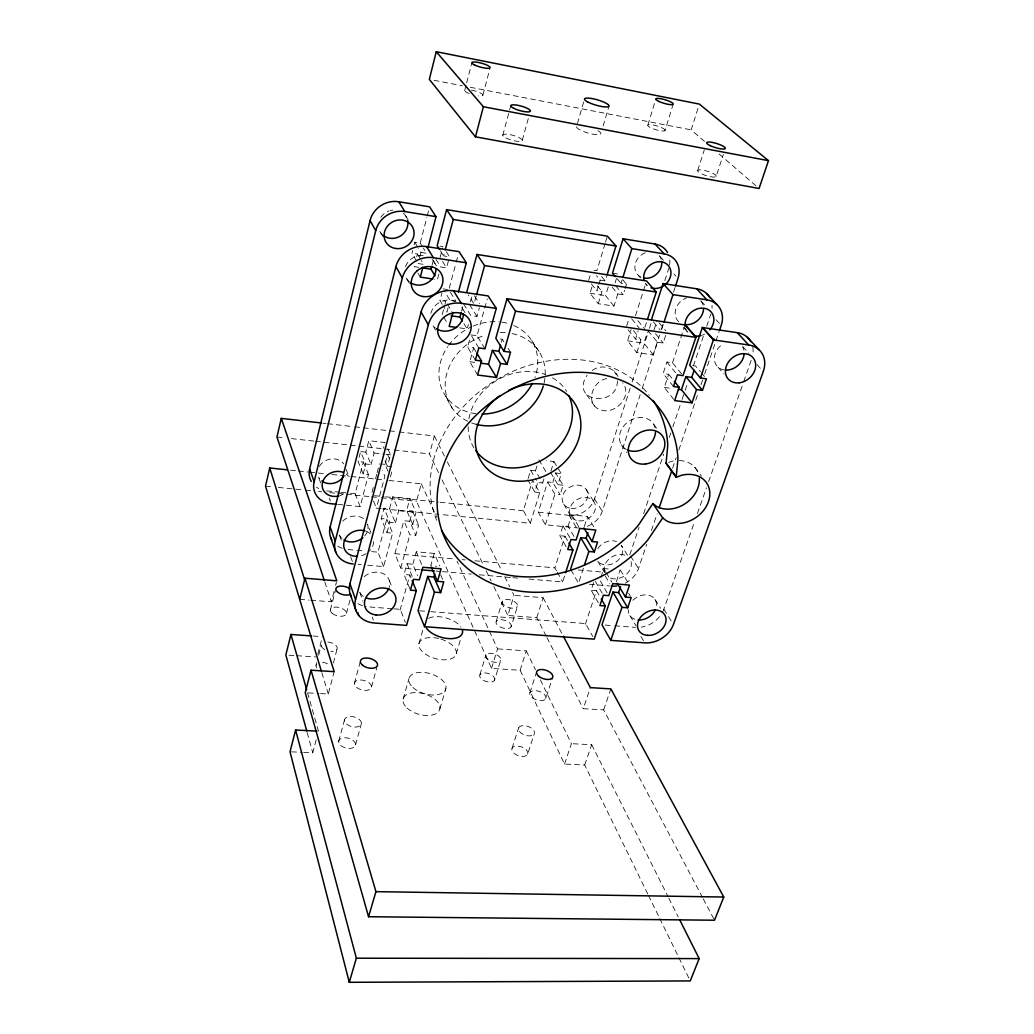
<?xml version="1.0" encoding="UTF-8"?>
<svg xmlns="http://www.w3.org/2000/svg" width="1034" height="1034" viewBox="0 0 1034 1034"><rect width="100%" height="100%" fill="white"/><g stroke="black" fill="none" stroke-linecap="round" stroke-linejoin="round"><path stroke-width="0.75" stroke-dasharray="5 3.75" d="M617.44 380.861C617.182 408.107 569.333 402.187 587.079 375.187M337.782 504.385L360.168 506.582L368.466 474.554L363.18 473.999L358.074 461.448L360.246 452.97M416.573 260.956L411.971 253.188L412.669 250.435M414.078 244.916L414.789 242.163L420.256 243.016L422.609 246.855M360.168 506.582L355.153 493.748L363.309 462.017L358.074 461.448M365.842 452.129L360.608 451.561L365.752 464.007L371.064 464.576L365.842 452.129L368.789 440.678L385.036 442.513L383.549 448.213M416.702 256.833L417.426 254.028L411.971 253.188M420.256 243.016L426.861 217.386M427.249 215.873L428.8 209.837M363.18 473.999L365.752 464.007M419.907 256.574L420.98 252.399L418.654 248.561M317.852 654.108L322.362 636.673M310.782 600.224L331.358 601.814L334.072 591.319M335.623 585.322L336.399 582.323M316.029 665.457L316.792 662.536M318.679 655.22L321.328 644.983M330.389 609.918L335.455 590.298M464.693 90.449L466.282 84.297M466.683 82.759L471.853 62.777M371.064 464.576L374.062 453.008L368.789 440.678M371.994 492.352L373.571 486.329M375.549 478.807L376.725 474.296M377.113 472.784L379.478 463.762M432.109 265.001L433.569 259.418M388.034 471.31L385.023 464.356L387.608 454.533L390.038 460.052M333.4 663.014L337.239 648.421M346.455 613.421L350.423 598.363M440.083 257.518L442.604 247.953M482.904 95.128L489.767 69.058M381.223 508.65L376.415 508.185L384.842 476.273L382.451 470.716M391.679 466.786L387.466 466.334L390.503 454.818L387.466 447.981M438.843 274.036L437.356 279.684L434.267 279.219M446.236 251.701L449.506 256.807L443.638 255.902L444.84 251.352M303.66 752.39L312.759 752.804L316.43 738.896M320.592 693.581L328.282 694.034L334.189 671.648M390.451 476.868L392.325 469.772M435.896 259.224L440.717 266.979L446.559 267.871L448.769 259.573M367.639 565.236L383.588 566.593L392.623 533.169L387.026 532.652L381.288 518.551L384.041 508.224L389.572 508.767L395.427 522.752L389.831 522.222L384.041 508.224M442.293 304.358L439.98 300.442L441.906 293.204M383.588 566.593L377.966 552.182L386.806 519.081L381.288 518.551M389.572 508.767L392.765 496.811L409.903 498.543L416.043 512.373L412.734 524.406L418.667 524.975L415.797 535.328L409.878 534.785L403.867 520.722L409.71 521.278L415.797 535.328M442.203 314.53L444.568 305.702M444.956 304.229L445.744 301.282L439.98 300.442M449.247 288.189L455.761 263.838M456.175 262.313L458.217 254.7M387.026 532.652L389.831 522.222M448.097 307.77L446.921 312.165L443.056 305.663M395.427 522.752L398.697 510.68L392.765 496.811M338.687 741.313L344.477 719.961M354.391 683.345L359.961 662.742M502.757 135.299L510.731 105.817M419.972 569.721L400.74 568.067L394.898 553.681L403.867 520.722M412.734 524.406L406.659 510.447L409.903 498.543M461.565 311.195L462.767 306.801M409.71 521.278L412.514 511.029L406.659 510.447M470.457 301.876L472.034 296.125M647.749 893.971L584.701 764.992L564.525 764.087L520.141 670.265L491.525 668.403L416.482 501.309L421.277 483.822L386.186 480.164M438.571 472.68L429.472 453.939L434.383 435.999L399.305 431.953M400.74 568.067L409.878 534.785M459.652 327.868L467.148 328.915L468.376 324.469M476.131 296.267L474.024 303.931L468.324 294.923M355.541 744.842L361.409 723.529M371.49 686.99L376.764 667.899M522.312 140.288L528.71 117.062M409.839 588.747L404.036 574.465L406.995 563.724L412.812 564.228L417.555 575.576M475.369 360.181L467.575 347.036L470.095 337.937M463.568 303.867L470.819 315.577L477.01 316.456L479.427 307.731M400.055 610.112L409.826 574.956L404.036 574.465M412.812 564.228L416.263 551.794L434.254 553.41L439.851 566.025M477.592 375.019L469.798 361.706L473.65 347.851L467.575 347.036M484.972 348.755L477.01 335.753L487.247 298.968M434.254 553.41L430.751 565.792L436.555 566.296M501.387 342.254L502.24 339.242L498.375 338.713M403.118 699.023L408.96 678.588M418.964 643.562L423.268 628.491M577.463 123.537L584.546 98.941M603.132 126.019L609.013 106.063M439.851 708.897L445.9 688.528M456.278 653.63L460.737 638.611M528.167 478.393L530.623 470.263L535.496 470.793L542.656 483.02L537.745 482.49L535.366 478.406M588.617 280.447L590.44 274.437M530.313 523.294L523.372 510.706L532.613 480.267L539.735 492.585L530.313 523.294L440.536 514.48M535.496 470.793L537.163 465.313M612.102 287.077L617.763 293.953L613.989 306.077L598.247 303.725L590.013 293.268L592.753 284.247M605.084 243.675L596.864 270.714L591.81 269.926M605.536 242.176L607.359 236.166M539.735 492.585L534.811 492.068L537.745 482.49M598.247 303.725L601.982 291.549L596.876 290.774L598.272 286.211M598.738 284.686L600.121 280.124L596.424 275.6M479.905 674.775L485.915 655.104M496.217 621.395L502.408 601.116M647.866 125.062L655.905 98.773M542.656 483.02L543.936 478.858M600.121 280.124L605.239 280.925L606.635 276.362M579.208 527.935A21.753 17.656 -31.3 0 1 576.584 527.831L545.396 524.768L538.3 512.205L547.632 481.896L552.789 482.451L560.118 494.73L554.909 494.174L547.632 481.896M550.954 471.09L553.901 461.513L546.366 460.673M613.989 306.077L605.575 295.634L609.272 283.639M491.525 668.403L497.548 648.874L457.054 561.242M546.223 636.168L536.788 617.673L507.862 615.45L514.053 595.326L512.618 592.456M552.789 482.451L555.697 473.016L563.091 485.217L560.118 494.73M615.088 282.967L616.471 278.495M494.536 680.165A7.82 4.149 17.6 0 0 485.153 672.901A7.82 4.149 17.6 0 0 481.947 679.403A7.82 4.149 17.6 0 0 494.536 680.165L500.637 660.493A7.858 4.084 17.6 0 0 491.176 653.281A7.858 4.084 17.6 0 0 487.996 659.666A7.858 4.084 17.6 0 0 500.637 660.493M511.093 626.798A7.936 3.968 17.5 0 0 501.49 619.676A7.936 3.968 17.5 0 0 498.362 625.88A7.936 3.968 17.5 0 0 511.093 626.798L517.375 606.531A7.975 3.903 17.4 0 0 507.694 599.449A7.975 3.903 17.4 0 0 504.592 605.536A7.975 3.903 17.4 0 0 517.375 606.531M665.004 130.568A9.035 1.978 16.6 0 0 653.281 125.011A9.035 1.978 16.6 0 0 651.006 127.906A9.035 1.978 16.6 0 0 665.004 130.568L673.16 104.279M545.396 524.768L554.909 494.174M563.091 485.217L557.882 484.649L561.307 473.611L558.011 468.234M625.053 288.732L626.475 284.208L621.059 283.368L622.468 278.831M617.763 293.953L623.166 294.768L624.588 290.244M566.167 546.727L559.846 535.702L562.961 525.815L568.08 526.319L574.503 537.266M626.669 326.072L628.84 319.17M520.141 670.265L526.28 650.877L497.548 648.874M536.788 617.673L543.108 597.704L514.053 595.326M704.516 141.387L691.177 129.883L698.855 105.623M556.447 570.69L554.896 567.873L564.952 536.194L559.846 535.702M568.08 526.319L571.712 514.88L587.545 516.483L594.162 527.314M647.943 330.596L657.495 342.202L653.372 354.908L636.815 352.594L627.535 340.832L631.089 329.613M635.509 315.693L646.056 282.463M636.815 352.594L640.899 339.837L635.522 339.062L638.198 330.699M528.994 579.066L562.664 581.948L565.107 574.335M644.957 327.158L646.431 322.582M512.037 748.332L518.616 727.846M529.899 692.715L536.219 673.069M697.704 170.468L704.309 149.891M584.326 526.448L587.545 516.483M653.372 354.908L643.898 343.159L647.491 331.992M538.3 512.205L569.139 515.32A21.494 17.526 -31.3 0 0 594.537 498.905L630.171 388.228M632.162 382.076L648.977 329.807M649.481 328.269L651.459 322.117M664.823 280.615L668.778 268.323M654.005 330.04L657.107 320.45M583.434 568.131L578.51 583.305L570.561 569.269M587.247 526.319A21.753 17.656 -31.3 0 0 602.305 511.223L640.149 394.794M642.14 388.668L659.576 335.042M661.566 328.915L663.065 324.327M673.522 292.157L675.021 287.555M661.605 329.587L663.078 325.025M527.624 754.148A8.324 4.679 19.1 0 0 517.491 746.07A8.324 4.679 19.1 0 0 514.337 753.553A8.324 4.679 19.1 0 0 527.624 754.148L534.307 733.662A8.375 4.614 19 0 0 524.083 725.648A8.375 4.614 19 0 0 520.968 733.003A8.375 4.614 19 0 0 534.307 733.662M545.771 698.557A8.466 4.485 18.8 0 0 535.392 690.622A8.466 4.485 18.8 0 0 532.329 697.782A8.466 4.485 18.8 0 0 545.771 698.557L552.673 677.399M716.161 176.439A9.72 2.288 17.2 0 0 703.301 170.222A9.72 2.288 17.2 0 0 701.323 173.738A9.72 2.288 17.2 0 0 716.161 176.439L723.361 154.389M657.495 342.202L663.195 343.017L665.909 334.706M598.311 602.77L591.138 590.246L594.046 581.418M673.496 386.522L663.117 373.545L666.917 362.029L672.488 362.792L683.022 375.639M585.36 624.303L596.476 590.698L591.138 590.246M607.152 592.883L599.94 580.19M600.909 577.295L603.778 568.584L608.212 568.984M673.729 399.395L664.319 387.466L668.675 374.295L663.117 373.545M672.488 362.792L684.508 326.46M616.458 581.625L620.025 570.044M629.809 554.831L639.038 527.405M643.652 513.691L663.647 454.262M669.295 437.498L670.833 432.923M672.875 426.822L681.6 400.921M682.104 399.395L684.676 391.783M685.193 390.257L687.752 382.632M693.387 365.881L704.154 333.879M706.726 326.253L710.823 314.065M564.525 764.087L571.414 743.679L540.381 679.881M702.525 897.473L603.662 709.867L583.241 708.691L590.362 687.623M625.195 583.215A23.006 18.185 -31.2 0 0 638.469 568.584L646.741 544.259M651.394 530.584L657.081 513.859M672.604 468.26L676.223 457.623M678.808 450.023L698.454 392.248M701.039 384.648L702.59 380.085M704.658 374.011L719.134 331.449M584.701 764.992L591.694 744.687L571.414 743.679M603.662 709.867L610.874 688.903M662.742 611.805A23.898 18.534 -31.1 0 0 663.841 609.22L694.732 521.201M697.394 513.614L706.455 487.828M708.574 481.754L743.2 383.123M743.73 381.598L751.188 360.362M592.275 370.469C600.547 364.046 613.627 366.747 618.035 376.518M668.546 462.495L671.027 461.539A27.905 22.347 -34.8 0 1 676.546 460.608M606.777 378.625C591.655 380.745 584.3 405.703 601.62 410.239C616.212 414.259 632.924 395.776 622.662 382.709M291.523 751.847L302.148 752.325M308.3 692.883L319.054 693.504M288.964 655.181L295.22 655.595M296.784 655.698L315.538 656.913M312.94 636.013L320.786 636.556M299.705 599.371L309.205 600.095M392.338 608.716L368.556 606.893A25.488 20.77 -21.7 0 1 365.454 606.467M393.928 608.845L400.274 609.323L405.406 622.468M419.636 610.81L429.213 611.546M430.803 611.676L585.606 623.554L592.779 636.556M605.174 625.053L613.175 625.673M614.778 625.79L635.561 627.392M358.061 564.409L361.254 564.68M435.999 571.091L440.82 571.505M442.423 571.647L471.271 574.116M479.298 574.801L511.352 577.554M512.954 577.683L517.775 578.096M589.419 584.249L609.698 585.981M348.019 549.519L365.351 551.057M371.658 551.613L377.966 552.182M394.898 553.681L455.697 559.071M462.095 559.64L465.3 559.924M474.89 560.777L554.896 567.873M578.277 569.954L602.951 572.138A22.709 18.056 -31.2 0 0 605.691 572.216M382.826 508.818L438.933 514.325M398.697 510.68L416.043 512.373M326.705 490.879L339.346 492.145M340.923 492.313L348.833 493.102M350.41 493.27L355.153 493.748M374.411 495.687L384.028 496.656M385.63 496.811L438.481 502.149M440.083 502.304L523.372 510.706M265.518 486.135L271.942 486.781M278.366 487.428L304.061 490.013M305.676 490.168L312.1 490.814M318.524 491.46L321.729 491.783M329.756 492.598L336.179 493.244M337.795 493.399L369.913 496.63M371.516 496.785L379.543 497.6M381.145 497.755L416.482 501.309M290.476 470.16L296.861 470.832M298.451 471L308.029 471.995M309.618 472.163L325.568 473.831M331.953 474.49L349.492 476.325M351.095 476.493L375.019 478.988M376.609 479.156L384.583 479.996M382.257 464.059L385.023 464.356M374.062 453.008L384.519 454.159M386.018 454.327L390.503 454.818M555.206 472.939L561.307 473.611M276.957 436.994L284.983 437.886M291.407 438.597L313.884 441.091M315.486 441.272L357.221 445.912M358.824 446.093L382.916 448.769M384.519 448.95L392.545 449.842M394.148 450.01L429.472 453.939M322.75 423.139L325.943 423.513M327.532 423.694L353.046 426.628M354.649 426.822L397.702 431.773M469.798 361.706L477.592 362.74M664.319 387.466L672.113 388.5M470.935 334.913L477.01 335.753M692.638 365.584L695.585 365.997L700.509 371.813M627.535 340.832L643.898 343.159M443.056 288.861L447.399 289.507M418.77 267.328L414.182 266.643L417.258 271.89M590.013 293.268L605.575 295.634M418.111 263.541L423.63 264.381L421.303 260.503M420.98 252.399L426.525 253.252L423.397 248.134M440.057 246.131L442.953 246.583M612.49 273.17L617.854 274.01M434.073 80.303L462.457 85.783M470.354 87.295L691.177 129.883M719.069 153.95L759.072 188.472M663.44 260.284L658.361 254.765A14.386 12.266 -42 0 1 661.217 259.275M701.078 301.114L706.222 306.697M742.709 346.558L748.978 353.357M673.909 273.907L675.952 276.13M716.019 319.713L720.168 324.237M756.978 364.563L763.299 371.439M638.353 275.406L640.317 277.668M645.242 283.316L647.206 285.578A14.566 12.369 -41.8 0 1 645.19 283.058M683.694 327.455L688.67 333.181A15.471 12.835 -40.9 0 1 685.361 327.377M717.971 367.096L724.033 374.062M622.649 279.671L626.475 284.208M659.046 322.75L665.831 330.79M701.504 372.99L704.451 376.479M617.246 278.831L621.059 283.368M653.398 321.923L660.144 329.962M615.566 285.604L623.166 294.768M655.491 333.724L663.195 343.017M601.517 276.388L605.239 280.925M637.862 320.643L644.479 328.696M631.593 318.705L639.09 327.907M666.917 362.029L676.43 373.701M597.368 285.811L601.982 291.549M633.415 330.544L640.899 339.837M668.675 374.295L673.431 380.189M591.37 283.885L596.876 290.774M628.09 329.768L635.522 339.062M694.796 467.316L701.453 476.131M653.578 424.16L657.314 429.175M586.692 394.729L594.628 406.155M621.434 444.827L626.759 452.504M531.631 340.509L539.063 351.534M474.464 295.827L479.401 303.544M502.24 339.242L503.907 341.84M508.056 348.329L510.55 352.219M614.338 371.555L616.471 374.903M440.394 250.784L443.638 255.902M594.537 498.905L602.305 511.223M630.598 556.085L638.469 568.584M663.841 609.22L671.829 621.912M586.265 489.547L593.968 501.813M627.496 555.193L621.24 545.228A14.192 11.284 -31.2 0 1 615.566 562.263A14.192 11.284 -31.2 0 1 597.394 560.609L604.166 571.97M655 599.397L660.545 608.25M442.513 261.408L446.559 267.871M469.669 304.759L477.01 316.456M405.793 216.003L408.094 219.738M433.815 261.486L436.904 266.513M465.041 312.695L461.138 306.348A17.022 15.058 -30.6 0 1 462.805 309.916M450.41 292.286L455.929 301.295L450.074 300.455L444.62 291.433M553.901 461.513L557.197 466.89M620.335 570.07L627.858 582.362M628.711 593.387L630.378 596.14M414.789 242.163L417.891 247.281M471.711 336.205L478.794 347.915M463.956 323.642L467.148 328.915M550.54 472.448L557.882 484.649M417.426 254.028L420.528 259.211M447.308 303.893L451.987 311.699M473.65 347.851L476.015 351.793M538.83 459.82L546.055 471.931M571.712 514.88L579.001 527.094M603.778 568.584L605.42 571.324M606.234 572.694L611.96 582.284M563.724 504.14L571.13 516.573M629.887 615.553L636 625.816M569.139 515.32L576.584 527.831M605.226 575.951L609.75 583.577M640.925 636.414L644.001 641.584M418.02 273.196L420.321 277.138M443.741 317.167L446.83 322.44M530.623 470.263L534.578 477.049M562.961 525.815L570.135 538.132M595.313 581.379L602.551 593.813M564.952 536.194L568.131 541.7M596.476 590.698L600.483 597.652M527.754 479.75L534.811 492.068M380.551 232.56L382.709 236.372M406.931 279.077L409.826 284.208M435.56 330.143L432.626 324.96A17.022 15.058 -30.6 0 0 435.301 327.856M557.223 572.099L562.664 581.948M445.848 396.345L452.129 408.094M703.275 898.895L714.507 920.221M543.108 597.704L562.612 634.811M546.947 637.59L583.241 708.691M591.694 744.687L668.158 896.866M668.869 898.3L678.252 916.964M434.383 435.999L444.439 456.097M447.308 461.836L501.852 570.923M504.721 576.675L509.749 586.717M648.46 895.418L659.085 917.158M659.795 918.606L678.201 956.295M678.911 957.742L688.825 978.035M526.28 650.877L535.444 669.722M442.074 479.892L483.356 564.978M486.161 570.742L491.06 580.837M493.864 586.601L507.862 615.45M421.277 483.822L436.8 517.414M412.514 511.029L418.667 524.975M440.639 574.801L443.121 580.449M385.062 460.815L387.466 466.334M416.263 551.794L421.665 564.448M406.995 563.724L412.863 577.916M363.309 462.017L368.466 474.554M386.806 519.081L392.623 533.169M409.826 574.956L411.002 577.812M373.532 501.063L376.415 508.185M346.144 469.449L348.885 476.467M370.883 532.613L367.561 524.109A15.096 12.576 -21.2 0 1 364.679 535.961M389.275 580.345L392.093 587.532M329.303 498.039L330.35 500.895M350.642 556.757L352.749 562.548M372.279 617.156L373.339 620.09M320.669 482.981L318.123 475.886A14.243 12.124 -20.5 0 0 319.584 478.703M339.566 535.457L341.634 541.209M359.767 592.392L362.895 601.129M324.818 581.974L331.358 601.814M321.832 672.656L328.282 694.034M307.55 692.793L318.472 731.167M307.201 732.615L312.759 752.804M436.671 520.348A124.196 102.702 -31 0 1 497.328 379.31A124.196 102.702 -31 0 1 649.378 395.337M430.816 313.38A17.022 15.058 -30.6 0 1 455.05 301.295M632.911 600.237A14.928 11.581 -31.1 0 1 649.546 595.455A14.928 11.581 -31.1 0 1 656.163 607.475M634.811 619.25A14.928 11.581 -31.1 0 1 628.31 609.659M742.735 346.985A16.105 13.158 -40.4 0 1 743.937 350.28M724.356 369.978A16.105 13.158 -40.4 0 1 714.339 359.315A16.105 13.158 -40.4 0 1 722.779 344.102M679.26 460.544A27.905 22.347 -34.8 0 1 697.885 472.267M659.55 616.691A23.898 18.534 -31.1 0 1 641.338 627.147M362.507 605.691A25.488 20.77 -21.7 0 1 357.221 603.119M752.739 346.985A25.708 20.99 -40.4 0 1 753.036 352.827M364.188 576.662A15.937 12.977 -21.7 0 1 382.58 573.353A15.937 12.977 -21.7 0 1 389.262 587.209M363.322 596.372A15.937 12.977 -21.7 0 1 359.664 591.991M512.076 333.594A51.868 44.591 -31.1 0 1 544.078 383.019M476.351 424.379A51.868 44.591 -31.1 0 1 470.509 422.492M467.756 421.277A51.868 44.591 -31.1 0 1 446.093 376.428A51.868 44.591 -31.1 0 1 485.553 335.042M500.249 332.586A51.868 44.591 -31.1 0 1 506.104 332.741M318.731 488.539A22.787 19.413 -20.5 0 1 316.456 487.156M669.799 260.09A22.955 19.581 -42 0 1 669.476 265.57M319.325 466.373A14.243 12.124 -20.5 0 1 331.384 458.902A14.243 12.124 -20.5 0 1 343.624 463.814M382.981 235.248A15.096 13.856 -30.8 0 1 378.974 229.302M380.809 217.308A15.096 13.856 -30.8 0 1 388.991 210.936M390.245 210.561A15.096 13.856 -30.8 0 1 392.817 210.096M403.389 213.288A15.096 13.856 -30.8 0 1 407.344 219.273M641.041 277.19A14.386 12.266 -42 0 1 635.057 264.743A14.386 12.266 -42 0 1 645.5 252.684M513.782 325.503A51.196 44.229 -31.1 0 1 534.914 377.591M475.873 413.665A51.196 44.229 -31.1 0 1 447.735 346.623M448.588 345.408A51.196 44.229 -31.1 0 1 471.711 326.718M473.094 326.111A51.196 44.229 -31.1 0 1 499.008 321.832M501.826 322.143A51.196 44.229 -31.1 0 1 509.478 323.888M343.572 493.916A14.424 12.227 -20.7 0 1 340.199 495.519M346.261 474.076A14.424 12.227 -20.7 0 1 348.536 476.416M712.012 305.444A24.338 20.318 -41.1 0 1 711.999 308.3M342.254 548.291A24.144 20.124 -21.2 0 1 337.213 545.758M342.086 538.598A15.096 12.576 -21.2 0 1 339.462 535.043M342.732 521.162A15.096 12.576 -21.2 0 1 363.697 518.771M373.623 541.583A15.303 12.679 -21.3 0 1 369.293 551.2M366.23 553.617A15.303 12.679 -21.3 0 1 358.785 556.214M366.088 531.217A15.303 12.679 -21.3 0 1 371.594 535.341M409.477 281.881A16.066 14.476 -30.7 0 1 405.716 276.853M405.509 266.707A16.066 14.476 -30.7 0 1 424.198 255.501M432.225 259.521A16.066 14.476 -30.7 0 1 435.417 264.911M631.05 561.643A14.386 11.361 -31.2 0 1 624.045 576.119A14.386 11.361 -31.2 0 1 607.721 576.675M604.425 571.802A14.386 11.361 -31.2 0 1 611.404 557.223A14.386 11.361 -31.2 0 1 627.793 556.731M597.872 548.615A14.192 11.284 -31.2 0 1 616.523 541.532M704.671 334.072A15.471 12.835 -40.9 0 1 702.28 335.158M700.819 300.791A15.252 12.731 -41.1 0 1 703.288 305.78M678.718 321.729A15.252 12.731 -41.1 0 1 675.861 308.817A15.252 12.731 -41.1 0 1 686.55 297.921M474.011 447.993A54.272 45.858 -31.1 0 1 468.169 426.124M468.88 418.912A54.272 45.858 -31.1 0 1 545.422 374.45M552.57 377.798A54.272 45.858 -31.1 0 1 566.671 391.472M626.436 449.467A19.116 15.678 -35.1 0 1 627.884 422.001A19.116 15.678 -35.1 0 1 655.129 427.986M428.606 618.306A19.452 9.965 16.3 0 1 460.931 627.043M440.898 639.102A19.336 10.146 16.3 0 1 452.207 658.283A19.336 10.146 16.3 0 1 420.231 649.068A19.336 10.146 16.3 0 1 439.696 638.754M471.439 90.048A9.422 2.146 15.3 0 1 482.206 94.107A9.422 2.146 15.3 0 1 478.393 95.904M469.255 93.551A9.422 2.146 15.3 0 1 467.368 89.57M597.885 130.672A12.654 2.934 16.2 0 1 592.534 134.11A12.654 2.934 16.2 0 1 576.571 126.613M316.753 667.899A8.104 4.446 13.8 0 1 316.469 664.371M322.518 662.458A8.104 4.446 13.8 0 1 329.975 665.237M327.83 642.075A8.156 4.382 13.9 0 1 337.136 647.258A8.156 4.382 13.9 0 1 330.764 651.381M324.754 649.636A8.156 4.382 13.9 0 1 322.711 643.045M571.246 508.405A13.429 10.96 -31.3 0 0 587.441 492.171A13.429 10.96 -31.3 0 0 566.218 489.845A13.429 10.96 -31.3 0 0 571.246 508.405M578.73 520.865A13.597 11.038 -31.3 0 0 595.145 504.45A13.597 11.038 -31.3 0 0 573.689 502.162A13.597 11.038 -31.3 0 0 578.73 520.865M332.353 613.459A8.233 4.265 14 0 0 346.041 614.454A8.233 4.265 14 0 0 336.864 607.126A8.233 4.265 14 0 0 332.353 613.459M356.562 687.364A8.776 4.86 14.8 0 0 371.09 688.192A8.776 4.86 14.8 0 0 361.176 680.01A8.776 4.86 14.8 0 0 356.562 687.364M505.82 137.936A10.133 2.495 15.6 0 0 522.054 140.895A10.133 2.495 15.6 0 0 509.723 134.601A10.133 2.495 15.6 0 0 505.82 137.936M407.008 708.006A19.039 10.573 16.3 0 0 438.7 711.431A19.039 10.573 16.3 0 0 418.68 692.767A19.039 10.573 16.3 0 0 407.008 708.006M340.781 745.462A8.621 5.054 14.7 0 0 355.114 746.096A8.621 5.054 14.7 0 0 345.446 737.759A8.621 5.054 14.7 0 0 340.781 745.462M412.915 687.481A19.142 10.418 16.3 0 0 444.762 691.022A19.142 10.418 16.3 0 0 424.547 672.501A19.142 10.418 16.3 0 0 412.915 687.481M346.597 724.059A8.673 4.989 14.7 0 0 360.995 724.769A8.673 4.989 14.7 0 0 351.237 716.484A8.673 4.989 14.7 0 0 346.597 724.059"/><path stroke-width="1.5" d="M662.716 517.892L666.206 520.645A28.306 22.515 -34.7 0 0 708.561 501.296A28.306 22.515 -34.7 0 0 681.199 475.394L676.184 477.333L677.955 459.006A126.032 103.581 -31 0 0 520.852 384.855A126.032 103.581 -31 0 0 456.64 557.313A126.032 103.581 -31 0 0 647.827 539.916L662.716 517.892L652.906 503.571L638.262 525.35A124.196 102.702 -31 0 1 441.505 530.287M287.284 469.824L269.745 468.001L265.518 486.135L321.367 671.131M321.16 422.958L281.287 418.369L276.957 436.994L324.314 580.449M311.26 481.443A22.787 19.413 -20.5 0 1 309.644 468.958L370.069 220.578A24.157 22.166 -30.8 0 1 398.788 201.746L429.575 206.826L436.025 216.649L428.102 247.152M336.179 504.23L331.384 503.765A23.084 19.568 -20.7 0 1 314.142 481.676L375.717 230.66A24.506 22.386 -30.8 0 1 404.85 211.556L436.025 216.649M311.363 635.91L290.955 634.488L285.836 654.974L306.775 731.064M299.705 599.371L304.978 578.226L336.787 580.824L281.287 418.369M436.245 51.7L429.33 79.385L475.459 136.824L759.072 188.472L768.482 160.658L699.346 104.098L436.245 51.7L483.395 106.748L768.482 160.658M331.772 539.89A24.144 20.124 -21.2 0 1 330.156 526.901L395.919 266.604A25.708 23.162 -30.7 0 1 426.512 246.57L459.031 251.663L466.334 262.778L458.424 292.053M353.266 563.995A24.493 20.292 -21.3 0 1 335.21 541.209L402.329 278.03A26.096 23.407 -30.7 0 1 433.388 257.712L466.334 262.778M316.947 731.09L295.608 730.03L290.011 751.783L349.272 982.3L690.247 980.93L699.165 958.596L679.7 919.833M304.978 578.226L334.189 671.648L311.014 670.2L305.224 692.702L368.556 916.731L714.507 920.221L723.774 897.034L610.874 688.903L590.362 687.623L563.362 636.246M422.893 267.211L420.321 277.138L432.716 278.986M434.978 275.742L431.01 269.189L431.734 266.397M607.113 274.85L615.954 246.002L607.359 236.166L446.598 209.631L437.162 245.665L439.592 249.504M351.547 597.096A25.488 20.77 -21.7 0 1 349.931 583.654L421.109 311.997A27.246 24.105 -30.6 0 1 453.564 290.812L488.1 295.905L496.307 308.403L484.972 348.755L478.794 347.915L475.369 360.181L481.534 360.995L477.592 375.019L496.54 377.475L500.534 363.529L492.391 350.397L498.815 351.263L507.048 364.395L500.534 363.529M445.24 249.827L453.254 219.454L446.598 209.631M475.459 136.824L483.395 106.748M412.178 580.656L416.301 590.66L406.543 625.389L374.411 623.024A25.863 20.938 -21.9 0 1 355.567 599.617L428.322 324.844A27.672 24.351 -30.6 0 1 461.28 303.324L496.307 308.403M452.763 313.005L449.144 326.408L456.653 327.455M462.366 321.005L459.975 317.05L461.164 312.656M466.696 292.351L477.023 254.467L646.534 280.964L656.228 292.04L647.413 319.532M476.558 294.729L484.571 265.596L477.023 254.467M427.727 576.468L434.435 592.133L440.652 592.637L433.866 576.985L427.727 576.468L418.046 610.693L424.547 626.707L594.214 639.154L605.304 605.989L601.284 599.035M496.54 377.475L488.487 364.188L492.391 350.397M696.554 336.464L696.244 337.394L685.4 324.999L507.035 298.697L495.803 338.351L504.023 351.34L510.55 352.219L507.048 364.395M433.866 576.985L434.732 573.935M498.815 351.263L500.534 345.253M424.547 626.707L434.435 592.133M440.652 592.637L443.741 581.858L437.511 581.341L441.091 568.829L422.867 567.265L419.339 579.828L413.458 579.337L410.42 590.181L416.301 590.66M504.023 351.34L515.514 311.182L507.035 298.697M349.272 982.3L356.355 958.208L295.608 730.03M368.556 916.731L375.937 891.644L311.014 670.2M667.55 252.567A22.955 19.581 -42 0 0 655.013 244.037L623.088 238.764L612.49 273.17L615.346 276.569M622.933 277.319L631.864 248.599L623.088 238.764M565.585 572.81L572.914 549.959L568.933 543.083M570.561 569.269L580.707 537.706L586.123 538.223L594.33 551.962L588.863 551.445L580.707 537.706M651.472 319.622L663.078 283.549L696.67 288.796A24.338 20.318 -41.1 0 1 709.751 297.611M586.123 538.223L587.932 532.613M584.417 565.107L588.863 551.445M594.33 551.962L597.562 542.049L592.081 541.519L595.83 530.015L579.803 528.452L576.106 539.994L570.936 539.502L567.756 549.481L572.914 549.959M675.512 286.03L678.007 278.366A23.265 19.749 -41.8 0 0 664.151 253.86L655.013 244.037M664.074 321.988L672.966 294.625L663.078 283.549M674.375 381.378L679.131 387.272L674.672 400.585L692.017 402.833L696.515 389.585L685.852 376.622L681.458 389.74L692.017 402.833M612.955 592.094L621.99 607.333L627.703 607.798L618.603 592.572L612.955 592.094L601.982 624.807L610.784 640.369L644.764 642.864A24.221 18.651 -31.1 0 0 673.431 624.446L763.299 371.439A26.096 21.171 -40.2 0 0 748.719 345.007L737.229 332.651L702.332 327.507L689.691 365.183L700.445 378.005L706.416 378.806L702.474 390.374L696.515 389.585M618.603 592.572L620.555 586.756M702.474 390.374L691.733 377.423L694.15 370.275M610.784 640.369L621.99 607.333M627.703 607.798L631.205 597.523L625.48 597.045L629.525 585.102L612.774 583.654L608.768 595.649L603.352 595.196L599.901 605.549L605.304 605.989M700.445 378.005L713.382 339.876L702.332 327.507M714.106 339.01L713.783 339.94L702.732 327.558M659.149 507.784L671.57 471.297M719.651 329.924L721.202 325.361A24.687 20.499 -40.9 0 0 706.959 299.86L696.67 288.796M356.355 958.208L699.165 958.596M375.937 891.644L723.774 897.034M421.575 569.85L434.396 570.949M679.131 387.272L673.496 386.522L677.386 374.864L683.022 375.639L695.843 337.342L684.999 324.947M480.707 363.154L488.487 364.188M678.343 389.327L681.458 389.74M685.852 376.622L691.733 377.423M451.082 315.784L459.975 317.05M515.514 311.182L696.244 337.394M713.382 339.876L748.719 345.007M421.833 267.793L431.01 269.189M484.571 265.596L656.228 292.04M672.966 294.625L706.959 299.86M453.254 219.454L615.954 246.002M631.864 248.599L664.151 253.86M652.906 503.571L656.357 506.311A27.905 22.347 -34.8 0 0 685.154 503.687A27.905 22.347 -34.8 0 0 699.281 478.07M706.481 293.423L716.872 304.513M747.453 337.381L759.046 349.763M666.116 463.012L676.236 476.894M676.184 477.333L666.077 463.452L667.757 445.292A124.196 102.702 -31 0 0 653.113 400.455M398.788 201.746L404.85 211.556M426.512 246.57L433.388 257.712M453.564 290.812L461.28 303.324M583.874 527.87L592.081 541.519M617.195 583.266L625.48 597.045M476.803 353.111L481.534 360.995M370.069 220.578L375.717 230.66M395.919 266.604L402.329 278.03M421.109 311.997L428.322 324.844M431.359 567.201L437.511 581.341M309.644 468.958L314.142 481.676M330.156 526.901L335.21 541.209M349.931 583.654L355.567 599.617M357.712 612.542L358.746 615.463M330.66 537.499L335.701 551.91M350.384 594.628L356.006 610.706M269.745 468.001L304.655 579.932M290.955 634.488L306.684 689.73M655.401 609.646A14.928 11.581 -31.1 0 1 638.133 619.948M744.131 353.938A16.105 13.158 -40.4 0 1 725.597 370.094M463.374 313.858A17.022 15.058 -30.6 0 1 453.952 328.864A17.022 15.058 -30.6 0 1 436.374 328.644M737.229 332.651A25.708 20.99 -40.4 0 1 750.826 341.724M388.862 588.359A15.937 12.977 -21.7 0 1 366.553 598.066M343.779 476.118A14.243 12.124 -20.5 0 1 321.858 481.004M407.642 220.449A15.096 13.856 -30.8 0 1 400.83 235.752A15.096 13.856 -30.8 0 1 383.95 235.972M661.695 261.421A14.386 12.266 -42 0 1 644.208 278.159M532.381 383.356A51.196 44.229 -31.1 0 1 482.141 414.039M338.997 495.881A14.424 12.227 -20.7 0 1 322.349 483.253A14.424 12.227 -20.7 0 1 343.301 472.396M643.988 279.994A14.566 12.369 -41.8 0 1 652.932 263.282A14.566 12.369 -41.8 0 1 669.644 267.496A14.566 12.369 -41.8 0 1 664.526 285.19M663.492 285.914A14.566 12.369 -41.8 0 1 650.942 287.801M543.289 386.005A51.868 44.591 -31.1 0 1 476.351 424.379M616.846 585.916A23.006 18.185 -31.2 0 1 611.262 586.11M357.48 556.318A15.303 12.679 -21.3 0 1 344.141 541.622A15.303 12.679 -21.3 0 1 364.937 530.83M362.882 537.745A15.096 12.576 -21.2 0 1 343.921 539.955M435.999 268.698A16.066 14.476 -30.7 0 1 427.171 282.98A16.066 14.476 -30.7 0 1 410.498 282.644M685.154 326.227A15.471 12.835 -40.9 0 1 704.089 308.248A15.471 12.835 -40.9 0 1 709.841 329.859M701.039 335.559A15.471 12.835 -40.9 0 1 694.874 336.024M703.521 309.295A15.252 12.731 -41.1 0 1 684.844 324.56M508.469 390.516A55.035 46.246 -31.1 0 1 580.694 429.032A55.035 46.246 -31.1 0 1 500.702 477.566A55.035 46.246 -31.1 0 1 499.732 395.815M568.778 395.427A54.272 45.858 -31.1 0 1 543.522 459.264A54.272 45.858 -31.1 0 1 475.666 450.475M655.478 432.238A19.116 15.678 -35.1 0 1 627.716 450.074M350.655 594.201A8.285 4.188 14.1 0 1 338.855 592.999A8.285 4.188 14.1 0 1 338.079 586.549A8.285 4.188 14.1 0 1 350.022 588.876M462.353 629.9A19.452 9.965 16.3 0 1 449.04 638.624A19.452 9.965 16.3 0 1 426.396 628.039M450.074 344.025A17.294 15.226 -30.6 0 0 470.612 322.634A17.294 15.226 -30.6 0 0 442.526 318.575A17.294 15.226 -30.6 0 0 450.074 344.025M647.284 635.341A15.135 11.658 -31.1 0 0 665.754 617.363A15.135 11.658 -31.1 0 0 642.23 615.424A15.135 11.658 -31.1 0 0 647.284 635.341M739.271 382.8A16.35 13.261 -40.2 0 0 754.238 359.483A16.35 13.261 -40.2 0 0 728.117 362.533A16.35 13.261 -40.2 0 0 739.271 382.8M376.066 614.959A16.169 13.093 -21.9 0 0 395.453 596.166A16.169 13.093 -21.9 0 0 369.086 593.374A16.169 13.093 -21.9 0 0 376.066 614.959M395.453 248.457A15.316 13.998 -30.8 0 0 413.484 229.264A15.316 13.998 -30.8 0 0 388.306 225.166A15.316 13.998 -30.8 0 0 395.453 248.457M423.1 296.538A16.311 14.631 -30.7 0 0 442.384 276.246A16.311 14.631 -30.7 0 0 415.733 272.149A16.311 14.631 -30.7 0 0 423.1 296.538M645.474 463.995A19.387 15.794 -35 0 0 662.923 436.684A19.387 15.794 -35 0 0 631.322 440.549A19.387 15.794 -35 0 0 645.474 463.995M539.166 676.572A8.505 4.42 18.7 0 0 552.673 677.399A8.505 4.42 18.7 0 0 542.191 669.528A8.505 4.42 18.7 0 0 539.166 676.572M362.572 665.25A8.828 4.782 14.9 0 0 377.164 666.154A8.828 4.782 14.9 0 0 367.16 658.025A8.828 4.782 14.9 0 0 362.572 665.25M513.859 108.363A10.198 2.352 15.6 0 0 530.171 111.439A10.198 2.352 15.6 0 0 517.711 105.274A10.198 2.352 15.6 0 0 513.859 108.363M710.358 145.691A9.784 2.146 17.1 0 0 725.273 148.508A9.784 2.146 17.1 0 0 712.271 142.408A9.784 2.146 17.1 0 0 710.358 145.691M474.606 64.987A9.487 2.016 15.3 0 0 489.883 67.998A9.487 2.016 15.3 0 0 478.535 62.505A9.487 2.016 15.3 0 0 474.606 64.987M659.097 101.5A9.086 1.861 16.6 0 0 673.16 104.279A9.086 1.861 16.6 0 0 661.321 98.812A9.086 1.861 16.6 0 0 659.097 101.5M587.583 101.888A12.744 2.753 16.2 0 0 608.406 106.631A12.744 2.753 16.2 0 0 594.33 99.044A12.744 2.753 16.2 0 0 587.583 101.888"/></g></svg>
